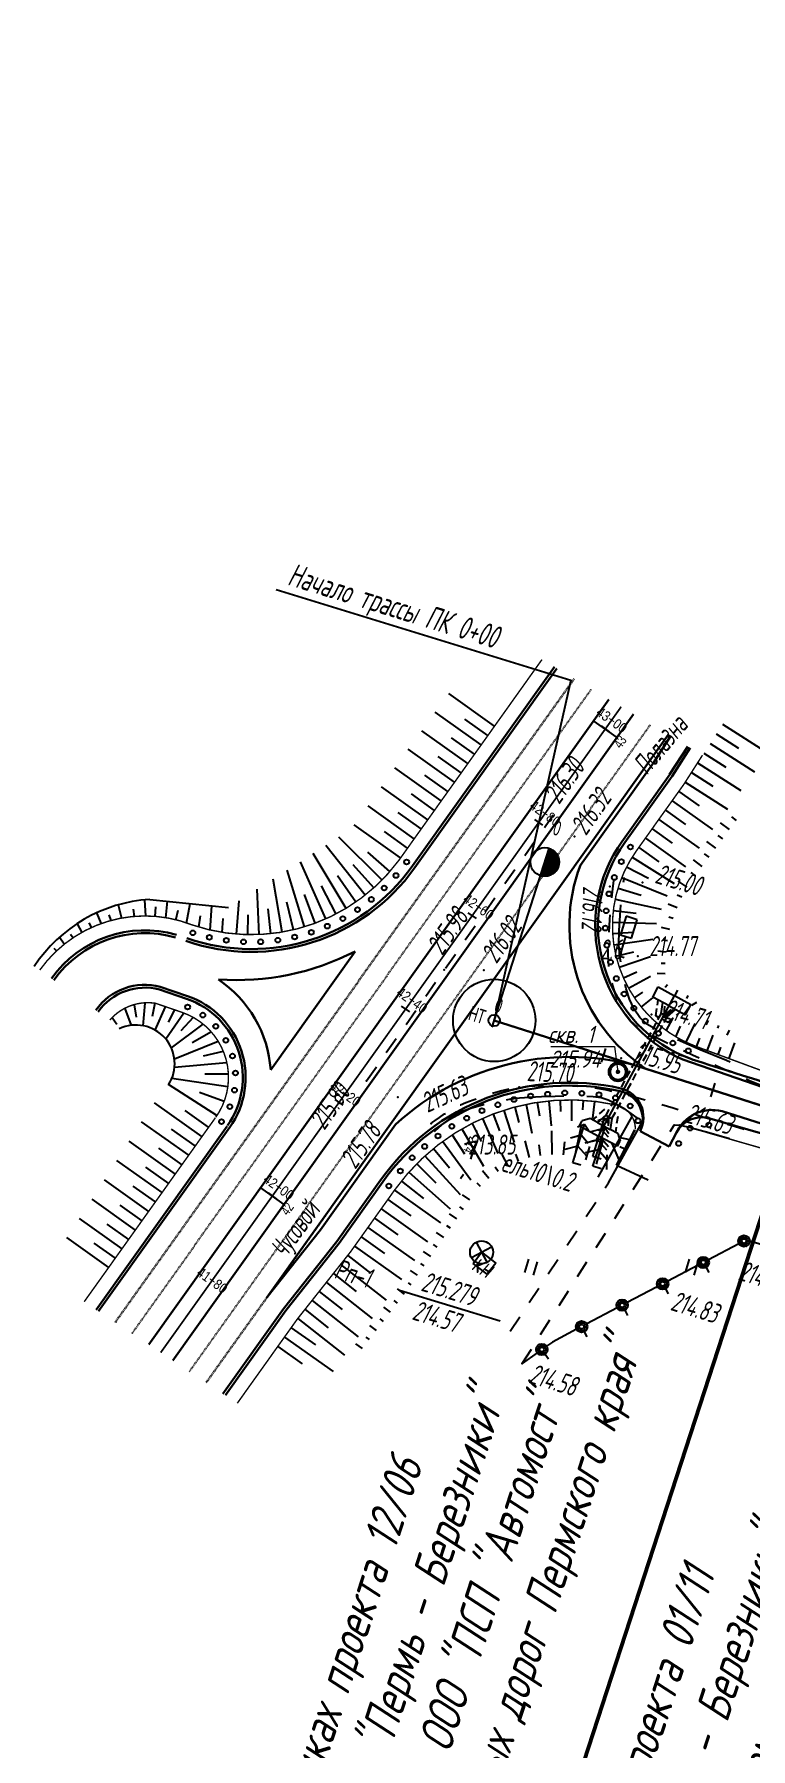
# Model space of a CAD drawing. Header units: millimetres. Extents: x -1799 to 6962, y -1020 to 4121.
# Drawn here: x -1799.1 to -1674.3, y 3821.6 to 4120.6 of the extents above; entities that cross this region are included whole.
import ezdxf
from ezdxf.enums import TextEntityAlignment as Align

# ---------------------------------------------------------------- set-up
doc = ezdxf.new("R2010")
doc.units = ezdxf.units.MM
for name, pattern in [('CONTI', [0]), ('HIDDEN', [9.525, 6.35, -3.175]), ('STRIHSMALL', [1, 0.5, -0.5])]:
    doc.linetypes.add(name, pattern=pattern)
for name, color, linetype in [('GOR_BDEFAULT', 212, 'CONTI'), ('NAD_MDEFAULT', 7, 'CONTI'), ('PI_OTDEFAULT', 172, 'CONTI'), ('PI_TTDEFAULT', 5, 'CONTI'), ('SIT_LDEFAULT', 7, 'CONTI'), ('USLZNDEFAULT', 7, 'CONTI'), ('ZAPSKDEFAULT', 7, 'CONTI'), ('КОПИЯ_ОСЬ_ТАНГЕНСЫ', 1, 'Continuous'), ('невидимые отметк', 4, 'Continuous'), ('оbустройство', 7, 'Continuous'), ('ОСЬ', 14, 'CONTI'), ('ОСЬ_ВЕРХ_ПОКРЫТИЯ_КИЛОМЕТЫ', 1, 'Continuous'), ('ОСЬ_ВЕРХ_ПОКРЫТИЯ_ПИКЕТЫ', 1, 'Continuous'), ('ОСЬ_ВЕРХ_ПОКРЫТИЯ_ТАНГЕНСЫ', 1, 'Continuous'), ('ОТКОСЫ', 7, 'Continuous'), ('ПК МЕТКА', 7, 'Continuous'), ('ПРОЕКТ ПОЛОСЫ', 5, 'STRIHSMALL'), ('тру', 233, 'CONTI')]:
    doc.layers.add(name, color=color, linetype=linetype)
for name, color, linetype, lineweight in [('геология', 7, 'Continuous', 20), ('КРОМКА ПР ЧАСТИ', 20, 'Continuous', 30), ('ОБОЧИНА', 246, 'Continuous', 30), ('ОСЬ_ВЕРХ_ПОКРЫТИЯ_ГРАНИЦЫ_ПОЛОС', 7, 'Continuous', 30), ('ОСЬ_ВЕРХ_ПОКРЫТИЯ_ОСЬ', 1, 'Continuous', 30)]:
    doc.layers.add(name, color=color, linetype=linetype, lineweight=lineweight)
doc.styles.add('eskd', font='spds.shx', dxfattribs={"width": 1.2, "oblique": 15})
doc.styles.add('SHRFT', font='TXT', dxfattribs={"width": 3.5})
doc.styles.get("Standard").update_dxf_attribs({"font": 'arial.ttf'})
doc.styles.add('ГОСТ', font='', dxfattribs={"oblique": 15, "height": 4})
doc.styles.get('ГОСТ').set_extended_font_data('GOST type A')

# ---------------------------------------------------------------- blocks, each defined once
blk = doc.blocks.new('BL_2011')
at = {"color": 0}
for p, q in [((0, 0), (0, 2.4)), ((1.6, 0), (1.6, 2.4))]:
    blk.add_line(p, q, dxfattribs=at)
blk = doc.blocks.new('BL_7')
at = {"color": 0}
for p, q in [((-1.4, 1.4), (1.4, -1.4)), ((-1.4, -1.4), (1.4, 1.4))]:
    blk.add_line(p, q, dxfattribs=at)
blk.add_circle((0, 0), 2, dxfattribs=at)
blk = doc.blocks.new('BL_105')
at = {"color": 0}
for p, q in [((0, 7), (-1, 6.2)), ((0, 5), (0, 7)), ((1, 6.2), (0, 7)), ((0, 3), (-2, 1.8)), ((0, 5), (-1.6, 4)), ((0, 3), (0, 5)), ((1.6, 4), (0, 5)), ((0, 0), (0, 3)), ((2, 1.8), (0, 3)), ((1.5, 0), (0, 0))]:
    blk.add_line(p, q, dxfattribs=at)
blk = doc.blocks.new('BL_12')
at = {"color": 0}
for p, q in [((1, 7), (-1, 7)), ((-1, 7), (-1, 3.6)), ((1, 3.6), (1, 7)), ((-1, 3.6), (0, 3.6)), ((0, 0), (0, 3.6)), ((0, 3.6), (1, 3.6)), ((0.8, 0), (0, 0))]:
    blk.add_line(p, q, dxfattribs=at)
blk = doc.blocks.new('lbl_tic')
blk.add_line((0, -0.04165), (0, 0.04165))
blk = doc.blocks.new('22')
at = {"layer": 'оbустройство'}
blk.add_circle((0, 0), 0.426, dxfattribs=at)

msp = doc.modelspace()

# ---------------------------------------------------------------- linework, layer by layer
at = {"color": 1, "linetype": 'CONTI', "lineweight": 50}
msp.add_line((-1747.85, 3682.37, 352.43), (-1605.45, 4120.58, -88.59), dxfattribs=at)
at = {"linetype": 'Continuous'}
msp.add_lwpolyline([(-1757.01, 4023.76), (-1705.63, 4007.95), (-1718.98, 3948.59)], dxfattribs=at)
msp.add_circle((-1718.98, 3948.59), 7.18, dxfattribs=at)
at = {"layer": 'GOR_BDEFAULT', "color": 212, "elevation": 214, "flags": 128}
for points in [[(-1723.08, 3924.4), (-1722.68, 3925.54), (-1722.65, 3925.63), (-1722.61, 3925.73), (-1722.57, 3925.84), (-1722.52, 3925.95), (-1722.47, 3926.06), (-1722.43, 3926.18), (-1722.38, 3926.3), (-1722.33, 3926.42), (-1722.28, 3926.54), (-1722.23, 3926.65), (-1722.19, 3926.76), (-1722.15, 3926.87), (-1722.11, 3926.97), (-1722.08, 3927.06), (-1722.05, 3927.14), (-1722.2, 3927.46), (-1722.69, 3927.35), (-1723.35, 3927.19), (-1723.71, 3927.11), (-1724.19, 3926.97)], [(-1723.08, 3924.4), (-1722.68, 3925.54), (-1722.65, 3925.63), (-1722.61, 3925.73), (-1722.57, 3925.84), (-1722.52, 3925.95), (-1722.47, 3926.06), (-1722.43, 3926.18), (-1722.38, 3926.3), (-1722.33, 3926.42), (-1722.28, 3926.54), (-1722.23, 3926.65), (-1722.19, 3926.76), (-1722.15, 3926.87), (-1722.11, 3926.97), (-1722.08, 3927.06), (-1722.05, 3927.14), (-1722.2, 3927.46), (-1722.69, 3927.35), (-1723.35, 3927.19), (-1723.71, 3927.11), (-1724.19, 3926.97)], [(-1724.84, 3921), (-1724.32, 3921.8)], [(-1724.84, 3921), (-1724.32, 3921.8)]]:
    msp.add_lwpolyline(points, dxfattribs=at)
at = {"layer": 'NAD_MDEFAULT', "color": 0}
msp.add_line((-1735.5, 3901.54), (-1717.93, 3896.17), dxfattribs=at)
at = {"layer": 'PI_TTDEFAULT', "color": 5}
for p in [(-1708.82, 3984.26, 216.3), (-1705.01, 3980.67, 216.32), (-1698.82, 3971.94, 216.12), (-1693.14, 3972.63, 215), (-1693.96, 3959.8, 214.78), (-1727.68, 3957.42, 215.97), (-1720.8, 3957.33, 216.02), (-1691.58, 3949.63, 214.71), (-1696.85, 3942.02, 215.95), (-1741.23, 3938.05, 215.81), (-1735.79, 3935.18, 215.78), (-1714.61, 3936.97, 215.7), (-1729.96, 3930.64, 215.63), (-1722.07, 3929.27, 214.23), (-1687.6, 3930.33, 215.63), (-1675.08, 3910.31, 214.94), (-1690.69, 3902.08, 214.83), (-1714.12, 3888.75, 214.58)]:
    msp.add_point(p, dxfattribs=at)
at = {"layer": 'SIT_LDEFAULT', "color": 7}
for p, q in [((-1710.22, 3982.26), (-1708.82, 3984.26)), ((-1713.67, 3977.36), (-1711.95, 3979.81)), ((-1717.12, 3972.45), (-1715.4, 3974.9)), ((-1698.48, 3969.97), (-1698.26, 3972.06)), ((-1698.26, 3972.06), (-1698.16, 3972.95)), ((-1696.44, 3972.71), (-1696.4, 3972.99)), ((-1696.41, 3972.99), (-1696.34, 3973.54)), ((-1720.57, 3967.54), (-1718.85, 3969.99)), ((-1697.05, 3966.9), (-1696.89, 3968.73)), ((-1724.02, 3962.63), (-1722.3, 3965.08)), ((-1698.96, 3963.99), (-1698.81, 3966.19)), ((-1698.82, 3966.19), (-1698.75, 3966.99)), ((-1697.21, 3964.28), (-1697.05, 3966.9)), ((-1697.24, 3961.81), (-1697.21, 3964.28)), ((-1727.47, 3957.72), (-1725.75, 3960.17)), ((-1699.01, 3958.06), (-1699.13, 3960.16)), ((-1699.12, 3960.16), (-1699.1, 3961)), ((-1697.08, 3959.76), (-1697.24, 3961.81)), ((-1696.93, 3958.75), (-1697.09, 3959.76)), ((-1699.01, 3958), (-1699.02, 3958.06)), ((-1730.91, 3952.8), (-1729.19, 3955.26)), ((-1698.32, 3954.68), (-1698.41, 3955.06)), ((-1697.78, 3952.97), (-1698.31, 3954.68)), ((-1697.46, 3952.22), (-1697.77, 3952.97)), ((-1695.98, 3954.12), (-1696.15, 3954.83)), ((-1695.39, 3952.28), (-1695.98, 3954.12)), ((-1734.35, 3947.88), (-1732.63, 3950.34)), ((-1694.61, 3950.58), (-1695.39, 3952.28)), ((-1693.63, 3949.11), (-1694.61, 3950.58)), ((-1695.23, 3948.5), (-1696.06, 3949.57)), ((-1694.02, 3947.43), (-1695.23, 3948.5)), ((-1693.99, 3947.42), (-1694.02, 3947.44)), ((-1692.39, 3947.94), (-1693.63, 3949.11)), ((-1690.66, 3946.93), (-1692.39, 3947.94)), ((-1737.79, 3942.97), (-1736.07, 3945.43)), ((-1688.71, 3944.56), (-1691.38, 3945.92)), ((-1683.08, 3943.46), (-1687.07, 3945.19)), ((-1684.4, 3942.51), (-1686.01, 3943.28)), ((-1683.29, 3942), (-1684.4, 3942.51)), ((-1678.49, 3941.58), (-1683.08, 3943.46)), ((-1677.85, 3941.32), (-1678.49, 3941.57)), ((-1741.23, 3938.05), (-1739.51, 3940.51)), ((-1679.57, 3940.31), (-1680.56, 3940.76)), ((-1677.82, 3939.55), (-1679.57, 3940.31)), ((-1674.48, 3938.08), (-1675.08, 3938.34)), ((-1672.32, 3937.17), (-1674.48, 3938.08)), ((-1719.27, 3935.91), (-1717.86, 3936.33)), ((-1717.86, 3936.33), (-1716.37, 3936.68)), ((-1716.06, 3934.89), (-1714.55, 3935.08)), ((-1714.55, 3935.09), (-1712.84, 3935.22)), ((-1713.4, 3937.06), (-1712.92, 3937.1)), ((-1712.92, 3937.11), (-1710.92, 3937.21)), ((-1712.84, 3935.21), (-1710.72, 3935.32)), ((-1710.92, 3937.22), (-1710.4, 3937.23)), ((-1710.72, 3935.32), (-1708.37, 3935.4)), ((-1708.37, 3935.39), (-1706.86, 3935.41)), ((-1707.4, 3937.25), (-1706.34, 3937.24)), ((-1706.34, 3937.24), (-1704.4, 3937.14)), ((-1702.86, 3935.36), (-1701.76, 3935.31)), ((-1701.76, 3935.31), (-1700.32, 3935.13)), ((-1701.42, 3936.84), (-1699.38, 3936.5)), ((-1700.32, 3935.13), (-1699.1, 3934.73)), ((-1699.38, 3936.49), (-1698.48, 3936.27)), ((-1695.58, 3935.53), (-1692.69, 3934.74)), ((-1728.54, 3931.67), (-1727.65, 3932.27)), ((-1727.65, 3932.27), (-1727.5, 3932.37)), ((-1726.24, 3931.79), (-1725.31, 3932.39)), ((-1725.31, 3932.39), (-1724.45, 3932.82)), ((-1724.9, 3933.85), (-1724.87, 3933.86)), ((-1724.87, 3933.86), (-1723.91, 3934.25)), ((-1724.45, 3932.82), (-1723.49, 3933.16)), ((-1723.91, 3934.25), (-1722.64, 3934.74)), ((-1723.49, 3933.16), (-1722.26, 3933.53)), ((-1722.64, 3934.74), (-1722.11, 3934.94)), ((-1722.26, 3933.53), (-1720.83, 3933.92)), ((-1720.83, 3933.92), (-1720.75, 3933.94)), ((-1716.84, 3934.76), (-1716.06, 3934.89)), ((-1699.1, 3934.73), (-1697.76, 3934.05)), ((-1697.76, 3934.05), (-1696.42, 3933.23)), ((-1696.42, 3933.23), (-1695.18, 3932.37)), ((-1695.18, 3932.37), (-1694.15, 3931.61)), ((-1689.8, 3933.91), (-1687.77, 3933.33)), ((-1687.77, 3933.33), (-1686.92, 3933.07)), ((-1684.04, 3932.21), (-1682.45, 3931.73)), ((-1729.96, 3930.64), (-1729.77, 3930.78)), ((-1729.77, 3930.78), (-1729.27, 3931.15)), ((-1729.39, 3929.23), (-1729.21, 3929.39)), ((-1729.27, 3931.15), (-1728.54, 3931.67)), ((-1729.21, 3929.39), (-1728.74, 3929.81)), ((-1728.74, 3929.81), (-1728.03, 3930.41)), ((-1728.03, 3930.41), (-1727.17, 3931.1)), ((-1727.17, 3931.1), (-1726.24, 3931.79)), ((-1700.84, 3921.23), (-1694.95, 3931.82)), ((-1699.09, 3920.26), (-1693.2, 3930.85)), ((-1694.15, 3931.61), (-1693.92, 3931.43)), ((-1688.31, 3929.22), (-1687.6, 3930.33)), ((-1687.6, 3930.33), (-1686.74, 3930.35)), ((-1686.74, 3930.35), (-1684.62, 3929.88)), ((-1684.62, 3929.88), (-1681.59, 3929.06)), ((-1682.45, 3931.74), (-1681.17, 3931.35)), ((-1681.59, 3929.06), (-1677.98, 3928.01)), ((-1678.3, 3930.47), (-1676.95, 3930.06)), ((-1676.95, 3930.07), (-1675.43, 3929.6)), ((-1691.53, 3924.16), (-1689.92, 3926.69)), ((-1677.98, 3928.01), (-1677.91, 3927.99)), ((-1699.65, 3919.41), (-1699.09, 3920.26)), ((-1694.76, 3919.1), (-1693.15, 3921.63)), ((-1702.95, 3914.41), (-1701.3, 3916.91)), ((-1697.99, 3914.04), (-1696.38, 3916.57)), ((-1706.26, 3909.4), (-1704.61, 3911.9)), ((-1701.21, 3908.98), (-1699.6, 3911.51)), ((-1722.67, 3906.2), (-1721.18, 3908.17)), ((-1721.18, 3908.17), (-1718.7, 3906.28)), ((-1676.34, 3909.64), (-1681.65, 3906.84)), ((-1674.99, 3909.22), (-1674.98, 3909.2)), ((-1668.81, 3908.37), (-1674.54, 3910.14)), ((-1720.19, 3904.32), (-1722.67, 3906.2)), ((-1718.7, 3906.28), (-1720.19, 3904.32)), ((-1709.57, 3904.39), (-1707.92, 3906.89)), ((-1704.44, 3903.93), (-1702.83, 3906.46)), ((-1683.42, 3905.91), (-1688.73, 3903.12)), ((-1682.07, 3905.5), (-1681.61, 3904.61)), ((-1690.5, 3902.18), (-1690.69, 3902.08)), ((-1712.87, 3899.39), (-1711.22, 3901.89)), ((-1707.67, 3898.87), (-1706.06, 3901.4)), ((-1690.69, 3902.09), (-1695.8, 3899.38)), ((-1689.15, 3901.76), (-1688.68, 3900.88)), ((-1716.18, 3894.38), (-1714.53, 3896.88)), ((-1710.89, 3893.81), (-1709.28, 3896.34)), ((-1697.56, 3898.45), (-1702.87, 3895.65)), ((-1696.21, 3898.04), (-1695.75, 3897.15)), ((-1704.64, 3894.72), (-1708.82, 3892.5)), ((-1703.29, 3894.3), (-1702.82, 3893.41)), ((-1714.12, 3888.75), (-1712.51, 3891.28)), ((-1711.5, 3890.61), (-1714.12, 3888.75)), ((-1710.1, 3890.37), (-1709.52, 3889.56)), ((-1708.82, 3892.5), (-1709.86, 3891.77))]:
    msp.add_line(p, q, dxfattribs=at)
for centre, radius in [((-1675.46, 3910.11), 1), ((-1675.46, 3910.11), 0.7), ((-1675.46, 3910.11), 0.4), ((-1682.54, 3906.38), 1), ((-1682.54, 3906.38), 0.7), ((-1682.54, 3906.38), 0.4), ((-1689.62, 3902.65), 1), ((-1689.62, 3902.65), 0.7), ((-1689.62, 3902.65), 0.4), ((-1696.68, 3898.92), 1), ((-1696.68, 3898.92), 0.7), ((-1696.68, 3898.92), 0.4), ((-1703.75, 3895.18), 1), ((-1703.75, 3895.18), 0.7), ((-1703.75, 3895.18), 0.4), ((-1710.68, 3891.19), 1), ((-1710.68, 3891.19), 0.7), ((-1710.68, 3891.19), 0.4)]:
    msp.add_circle(centre, radius, dxfattribs=at)
at = {"layer": 'геология', "color": 1, "linetype": 'Continuous'}
for p, q in [((-1709.13, 3944.04), (-1698.04, 3944.04)), ((-1698.04, 3944.04), (-1697.42, 3939.62))]:
    msp.add_line(p, q, dxfattribs=at)
at = {"layer": 'геология', "color": 1, "linetype": 'Continuous', "lineweight": 50}
for radius in [1.5, 0.103]:
    msp.add_circle((-1697.42, 3939.62), radius, dxfattribs=at)
at = {"layer": 'КОПИЯ_ОСЬ_ТАНГЕНСЫ'}
msp.add_line((-1718.98, 3948.59), (-1666.75, 3931.93), dxfattribs=at)
msp.add_circle((-1718.98, 3948.59), 1, dxfattribs=at)
at = {"layer": 'КРОМКА ПР ЧАСТИ'}
for p, q in [((-1733.22, 3975.53), (-1708.5, 4010.23)), ((-1687.98, 3991.2), (-1684.83, 3996.13)), ((-1696.24, 3979.61), (-1687.98, 3991.2)), ((-1777.34, 3953.99), (-1772.58, 3952.36)), ((-1765.54, 3930.15), (-1788.35, 3898.14)), ((-1746, 3909.76), (-1738.4, 3920.44)), ((-1755.32, 3897.97), (-1746, 3909.76)), ((-1765.83, 3883.21), (-1755.32, 3897.97))]:
    msp.add_line(p, q, dxfattribs=at)
at = {"layer": 'КРОМКА ПР ЧАСТИ', "color": 0}
for p, q in [((-1693.56, 3929.3), (-1688.51, 3926.62)), ((-1681.43, 3931.51), (-1668.15, 3927.65)), ((-1687.23, 3929.04), (-1688.51, 3926.62))]:
    msp.add_line(p, q, dxfattribs=at)
for centre, radius, start, end in [((-1676.08, 3965.14), 24.82, 144.3295, 250.0526), ((-1705.82, 3897.23), 40, 77.2741, 144.5359), ((-1698.11, 3931.37), 5, 335.56, 77.2741), ((-1682.81, 3926.7), 5, 73.9422, 152.0581)]:
    msp.add_arc(centre, radius, start, end, dxfattribs=at)
at = {"layer": 'КРОМКА ПР ЧАСТИ'}
for centre, radius, start, end in [((-1761.32, 3995.54), 34.5, 251.0258, 324.5359), ((-1779.85, 3944.31), 20, 74.105, 144.5359), ((-1779.85, 3944.31), 10, 75.2225, 144.5359), ((-1777.3, 3938.65), 14.5, 324.5359, 71.0258)]:
    msp.add_arc(centre, radius, start, end, dxfattribs=at)
at = {"layer": 'оbустройство'}
for centre in [(-1695.25, 3978.83), (-1698.06, 3973.53), (-1696.82, 3976.27), (-1698.97, 3970.67), (-1699.48, 3967.7), (-1699.61, 3964.69), (-1699.36, 3961.69), (-1698.72, 3958.75), (-1697.71, 3955.91), (-1696.35, 3953.21), (-1694.65, 3950.73), (-1692.65, 3948.47), (-1690.35, 3946.33), (-1687.86, 3944.64), (-1685.16, 3943.28), (-1715.53, 3934.79), (-1712.63, 3935.41), (-1709.67, 3935.73), (-1706.69, 3935.96), (-1703.71, 3935.88), (-1700.73, 3935.64), (-1697.84, 3935.09), (-1721.12, 3932.85), (-1718.35, 3933.88), (-1695.28, 3933.66), (-1726.36, 3930.12), (-1723.77, 3931.54), (-1693.92, 3931.09), (-1684.84, 3929.79), (-1681.59, 3930.36), (-1731.1, 3926.61), (-1728.79, 3928.44), (-1686.83, 3927.12), (-1733.28, 3924.64), (-1737.35, 3919.72), (-1735.34, 3922.32)]:
    msp.add_circle(centre, 0.426, dxfattribs=at)
at = {"layer": 'ОБОЧИНА'}
msp.add_line((-1697.68, 3923.34), (-1694.45, 3929.5), dxfattribs=at)
at = {"layer": 'ОБОЧИНА', "const_width": 0.25}
for points in [[(-1710.66, 4011.52), (-1712.66, 4008.72), (-1718.46, 4000.57), (-1724.26, 3992.43), (-1735.58, 3976.54)], [(-1773.69, 3965.95), (-1771.73, 3965.28)], [(-1778.15, 3951.63), (-1773.4, 3950)], [(-1683.72, 3944.02), (-1664.97, 3937.1)], [(-1767.58, 3931.6), (-1790.43, 3899.53)], [(-1682.12, 3929.1), (-1668.91, 3925.3)]]:
    msp.add_lwpolyline(points, dxfattribs=at)
for points in [[(-1689.82, 3947.44, -0.399959), (-1694.21, 3978.16), (-1685.91, 3989.8), (-1682.69, 3994.85)], [(-1771.73, 3965.28, 0.327488), (-1735.58, 3976.54)], [(-1773.69, 3965.95, 0.317367), (-1798.18, 3957.37)], [(-1777.94, 3951.57, 0.260121), (-1785.96, 3948.67)], [(-1767.52, 3931.68, 0.501254), (-1773.4, 3950)], [(-1683.71, 3944.01, -0.000003), (-1683.72, 3944.02, -0.078163), (-1689.82, 3947.44)], [(-1697.56, 3933.81, 0.302212), (-1736.36, 3918.98), (-1744, 3908.25), (-1753.32, 3896.47), (-1763.75, 3881.83)], [(-1694.39, 3929.62, 0.34306), (-1697.57, 3933.81)]]:
    msp.add_lwpolyline(points, format="xyb", dxfattribs=at)
at = {"layer": 'ОСЬ', "color": 12, "linetype": 'CONTI'}
for p, q in [((-1697.58, 3997.96), (-1701.66, 4000.86)), ((-1755.6, 3916.51), (-1759.68, 3919.41))]:
    msp.add_line(p, q, dxfattribs=at)
at = {"layer": 'ОСЬ', "color": 5, "lineweight": 30, "const_width": 0.3, "flags": 128}
msp.add_lwpolyline([(-1777.1, 3890.65), (-1696.87, 4003.27)], dxfattribs=at)
at = {"layer": 'ОСЬ', "color": 5, "lineweight": 30, "const_width": 0.3}
msp.add_lwpolyline([(-1777.09, 3890.68), (-1696.86, 4003.3)], dxfattribs=at)
at = {"layer": 'ОСЬ_ВЕРХ_ПОКРЫТИЯ_ГРАНИЦЫ_ПОЛОС', "linetype": 'Continuous'}
msp.add_lwpolyline([(-1684.55, 3941.81), (-1684.46, 3941.78), (-1683.51, 3941.48), (-1682.55, 3941.17), (-1681.6, 3940.87), (-1680.65, 3940.57), (-1679.7, 3940.26), (-1678.75, 3939.96), (-1677.8, 3939.66), (-1676.84, 3939.35), (-1675.89, 3939.05), (-1674.94, 3938.75), (-1673.99, 3938.44), (-1673.04, 3938.14), (-1672.09, 3937.83), (-1671.14, 3937.53), (-1670.18, 3937.23), (-1669.23, 3936.92), (-1668.28, 3936.62), (-1667.33, 3936.32), (-1666.38, 3936.01), (-1665.52, 3935.73)], dxfattribs=at)
at = {"layer": 'ОСЬ_ВЕРХ_ПОКРЫТИЯ_КИЛОМЕТЫ'}
for p, q in [((-1718.98, 3948.59), (-1709.41, 3978.6)), ((-1709.41, 3978.6), (-1710.93, 3973.84)), ((-1709.31, 3978.57), (-1710.83, 3973.81)), ((-1709.22, 3978.54), (-1710.73, 3973.79)), ((-1709.13, 3978.5), (-1710.63, 3973.77)), ((-1709.04, 3978.45), (-1710.54, 3973.75)), ((-1708.95, 3978.4), (-1710.43, 3973.74)), ((-1708.86, 3978.35), (-1710.33, 3973.73)), ((-1708.77, 3978.3), (-1710.23, 3973.72)), ((-1708.68, 3978.24), (-1710.12, 3973.72)), ((-1708.6, 3978.17), (-1710.02, 3973.73)), ((-1708.52, 3978.1), (-1709.91, 3973.74)), ((-1708.44, 3978.03), (-1709.8, 3973.75)), ((-1708.36, 3977.95), (-1709.69, 3973.77)), ((-1708.28, 3977.86), (-1709.58, 3973.79)), ((-1708.2, 3977.77), (-1709.46, 3973.82)), ((-1708.13, 3977.67), (-1709.35, 3973.86)), ((-1708.06, 3977.57), (-1709.23, 3973.91)), ((-1707.99, 3977.45), (-1709.1, 3973.96)), ((-1707.92, 3977.33), (-1708.98, 3974.02)), ((-1707.86, 3977.19), (-1708.85, 3974.1)), ((-1707.81, 3977.04), (-1708.72, 3974.19)), ((-1707.75, 3976.88), (-1708.58, 3974.29)), ((-1707.71, 3976.69), (-1708.43, 3974.42)), ((-1707.68, 3976.46), (-1708.27, 3974.59)), ((-1707.67, 3976.16), (-1708.09, 3974.83)), ((-1707.78, 3975.46), (-1707.78, 3975.46))]:
    msp.add_line(p, q, dxfattribs=at)
msp.add_circle((-1710.17, 3976.22), 2.5, dxfattribs=at)
at = {"layer": 'ОСЬ_ВЕРХ_ПОКРЫТИЯ_ОСЬ'}
msp.add_lwpolyline([(-1718.98, 3948.59), (-1666.75, 3931.93)], dxfattribs=at)
at = {"layer": 'ОСЬ_ВЕРХ_ПОКРЫТИЯ_ПИКЕТЫ'}
for p, q in [((-1719.36, 3947.4), (-1718.6, 3949.79)), ((-1719.36, 3947.4), (-1718.6, 3949.79)), ((-1700.31, 3941.33), (-1699.55, 3943.71)), ((-1681.25, 3935.25), (-1680.49, 3937.63))]:
    msp.add_line(p, q, dxfattribs=at)
at = {"layer": 'ОСЬ_ВЕРХ_ПОКРЫТИЯ_ТАНГЕНСЫ'}
msp.add_line((-1718.98, 3948.59), (-1666.75, 3931.93), dxfattribs=at)
msp.add_circle((-1718.98, 3948.59), 1, dxfattribs=at)
at = {"layer": 'ОТКОСЫ', "color": 26, "linetype": 'CONTI'}
for p, q in [((-1718.92, 3999.9), (-1726.92, 4005.6)), ((-1721.24, 3996.64), (-1729.27, 4002.36)), ((-1720.08, 3998.27), (-1724.09, 4001.13)), ((-1723.56, 3993.38), (-1731.62, 3999.12)), ((-1722.4, 3995.01), (-1726.42, 3997.88)), ((-1680.29, 3998.57), (-1676.39, 3996.08)), ((-1679.21, 4000.26), (-1671.38, 3995.25)), ((-1725.88, 3990.12), (-1733.95, 3995.88)), ((-1682.45, 3995.2), (-1678.63, 3992.76)), ((-1681.37, 3996.89), (-1673.62, 3991.94)), ((-1728.2, 3986.87), (-1736.28, 3992.62)), ((-1724.72, 3991.75), (-1728.75, 3994.63)), ((-1683.53, 3993.52), (-1675.98, 3988.69)), ((-1730.53, 3983.6), (-1738.6, 3989.35)), ((-1727.04, 3988.5), (-1731.08, 3991.37)), ((-1685.68, 3990.15), (-1678.34, 3985.45)), ((-1684.6, 3991.83), (-1680.88, 3989.45)), ((-1732.91, 3980.27), (-1740.97, 3986.03)), ((-1729.37, 3985.23), (-1733.4, 3988.11)), ((-1687.98, 3986.88), (-1680.94, 3981.86)), ((-1686.82, 3988.51), (-1683.29, 3985.99)), ((-1731.69, 3981.98), (-1735.73, 3984.85)), ((-1690.3, 3983.62), (-1683.28, 3978.62)), ((-1689.14, 3985.25), (-1685.63, 3982.74)), ((-1677.96, 3981.87), (-1679.57, 3983.06)), ((-1676.77, 3983.48), (-1677.58, 3984.08)), ((-1735.29, 3976.93), (-1743.36, 3982.7)), ((-1734.07, 3978.64), (-1738.11, 3981.52)), ((-1692.62, 3980.36), (-1685.63, 3975.38)), ((-1691.46, 3981.99), (-1687.96, 3979.49)), ((-1679.15, 3980.26), (-1679.95, 3980.85)), ((-1694.92, 3977.09), (-1687.64, 3972.49)), ((-1693.78, 3978.73), (-1690.3, 3976.25)), ((-1681.53, 3977.05), (-1682.31, 3977.62)), ((-1680.34, 3978.66), (-1681.91, 3979.82)), ((-1695.91, 3975.35), (-1692.08, 3973.39)), ((-1683.91, 3973.83), (-1684.67, 3974.4)), ((-1682.72, 3975.44), (-1684.26, 3976.58)), ((-1697.41, 3971.65), (-1693.39, 3970.42)), ((-1696.74, 3973.53), (-1688.84, 3970.33)), ((-1685.38, 3971.84), (-1686.92, 3972.89)), ((-1784.52, 3968.74), (-1783.96, 3966.41)), ((-1781.93, 3968), (-1781.72, 3966.71)), ((-1779.92, 3969.61), (-1779.75, 3966.79)), ((-1778, 3968.38), (-1778.1, 3966.72)), ((-1775.97, 3969.37), (-1776.29, 3966.5)), ((-1697.91, 3969.71), (-1689.86, 3968.02)), ((-1687.12, 3968.25), (-1688.68, 3968.87)), ((-1686.31, 3970.08), (-1687.11, 3970.46)), ((-1791.69, 3965.45), (-1790.82, 3963.94)), ((-1789.61, 3965.61), (-1789.18, 3964.76)), ((-1788.32, 3967.33), (-1787.48, 3965.46)), ((-1786.16, 3967.03), (-1785.77, 3966)), ((-1774.13, 3967.77), (-1774.52, 3966.04)), ((-1698.38, 3965.74), (-1690.7, 3965.52)), ((-1698.23, 3967.74), (-1694.27, 3967.27)), ((-1687.8, 3966.36), (-1688.57, 3966.61)), ((-1794.74, 3963.11), (-1793.86, 3961.9)), ((-1792.82, 3963.66), (-1792.38, 3962.98)), ((-1698.35, 3963.74), (-1694.7, 3963.96)), ((-1698.14, 3961.76), (-1691.34, 3962.77)), ((-1688.35, 3964.44), (-1689.85, 3964.81)), ((-1688.76, 3962.48), (-1689.5, 3962.61)), ((-1795.71, 3961.21), (-1795.25, 3960.7)), ((-1697.76, 3959.79), (-1694.66, 3960.54)), ((-1697.2, 3957.87), (-1691.73, 3959.72)), ((-1689.04, 3960.5), (-1690.48, 3960.66)), ((-1696.48, 3956.01), (-1694.14, 3957.04)), ((-1695.59, 3954.22), (-1691.77, 3956.33)), ((-1689.18, 3956.7), (-1690.57, 3956.75)), ((-1689.18, 3958.51), (-1689.88, 3958.53)), ((-1694.55, 3952.51), (-1693.08, 3953.5)), ((-1690.41, 3954.86), (-1690.43, 3954.86)), ((-1688.76, 3954.82), (-1689.17, 3954.31)), ((-1687.02, 3953.84), (-1687.54, 3952.87)), ((-1783.35, 3950.69), (-1782.25, 3947.72)), ((-1781.71, 3951.33), (-1781.38, 3949.17)), ((-1779.88, 3951.62), (-1780.24, 3947.67)), ((-1778.14, 3951.6), (-1778.62, 3949.28)), ((-1776.34, 3950.98), (-1778.11, 3946.91)), ((-1774.69, 3950.41), (-1775.82, 3948.29)), ((-1693.36, 3950.9), (-1691.33, 3952.55)), ((-1685.23, 3952.95), (-1685.5, 3952.4)), ((-1683.73, 3951.74), (-1684.63, 3951.2)), ((-1785.57, 3949.07), (-1784.73, 3947.93)), ((-1773.06, 3949.84), (-1776.2, 3945.31)), ((-1769.76, 3947.95), (-1775.27, 3943.81)), ((-1771.46, 3949.1), (-1773.58, 3946.77)), ((-1689, 3946.8), (-1687.87, 3948.92)), ((-1687.33, 3945.7), (-1686.5, 3947.58)), ((-1685.56, 3944.77), (-1683.99, 3948.07)), ((-1683.18, 3949.85), (-1683.44, 3949.6)), ((-1681.67, 3948.57), (-1682.11, 3947.8)), ((-1679.87, 3947.69), (-1680.09, 3947.22)), ((-1767.1, 3944.94), (-1774.71, 3941.81)), ((-1768.27, 3946.57), (-1771.62, 3944.7)), ((-1683.72, 3943.99), (-1683.14, 3945.49)), ((-1681.85, 3943.27), (-1680.8, 3946.02)), ((-1678.05, 3946.87), (-1678.43, 3945.99)), ((-1678.11, 3941.86), (-1677.05, 3944.69)), ((-1765.61, 3941.22), (-1774.7, 3940.37)), ((-1766.19, 3943.15), (-1769.71, 3942.38)), ((-1679.98, 3942.56), (-1679.47, 3943.93)), ((-1765.42, 3936.99), (-1775.16, 3938.48)), ((-1765.32, 3939.23), (-1769.39, 3939.24)), ((-1767.3, 3931.99), (-1775.72, 3937.39)), ((-1766.05, 3934.44), (-1770.32, 3936.04)), ((-1769.91, 3928.32), (-1778.17, 3934.21)), ((-1768.75, 3929.95), (-1772.85, 3932.87)), ((-1719.19, 3932.24), (-1718.08, 3929.31)), ((-1717.31, 3932.9), (-1715.51, 3927.31)), ((-1715.39, 3933.46), (-1714.69, 3930.81)), ((-1713.44, 3933.92), (-1712.41, 3928.94)), ((-1711.47, 3934.27), (-1711.12, 3931.95)), ((-1709.49, 3934.52), (-1709.07, 3930.21)), ((-1707.49, 3934.66), (-1707.41, 3932.68)), ((-1705.5, 3934.7), (-1705.53, 3931.09)), ((-1703.5, 3934.63), (-1703.6, 3932.99)), ((-1701.5, 3934.45), (-1701.85, 3931.52)), ((-1772.23, 3925.06), (-1780.43, 3930.9)), ((-1771.07, 3926.69), (-1775.21, 3929.64)), ((-1724.61, 3929.66), (-1720.86, 3923.18)), ((-1722.85, 3930.61), (-1721.24, 3927.46)), ((-1721.04, 3931.47), (-1718.33, 3925.37)), ((-1708.89, 3925.19), (-1708.97, 3929.31)), ((-1704.92, 3924.81), (-1703.81, 3930.04)), ((-1774.55, 3921.8), (-1782.59, 3927.53)), ((-1773.39, 3923.43), (-1777.45, 3926.32)), ((-1729.54, 3926.25), (-1726.79, 3922.88)), ((-1727.95, 3927.47), (-1723.06, 3920.78)), ((-1726.31, 3928.61), (-1724.15, 3925.3)), ((-1712.85, 3924.66), (-1713.59, 3927.58)), ((-1710.89, 3925.04), (-1711.15, 3926.91)), ((-1706.9, 3925.12), (-1706.68, 3927.43)), ((-1702.99, 3924.29), (-1702.33, 3926.59)), ((-1701.14, 3923.54), (-1699.95, 3927.95)), ((-1697.2, 3924.25), (-1698.41, 3927.11)), ((-1695.34, 3927.79), (-1697.24, 3928.19)), ((-1696.2, 3926.15), (-1697.07, 3926.54)), ((-1776.87, 3918.55), (-1784.75, 3924.16)), ((-1732.49, 3923.56), (-1729.15, 3920.26)), ((-1731.05, 3924.95), (-1724.94, 3918.22)), ((-1716.58, 3923.25), (-1717.59, 3925.21)), ((-1714.76, 3924.06), (-1715.22, 3925.29)), ((-1699.37, 3922.61), (-1699.29, 3925.17)), ((-1779.19, 3915.29), (-1786.92, 3920.79)), ((-1775.71, 3920.17), (-1779.69, 3923.01)), ((-1735.15, 3920.57), (-1731.33, 3917.53)), ((-1733.86, 3922.1), (-1726.67, 3915.71)), ((-1721.35, 3919.65), (-1721.94, 3920.21)), ((-1719.9, 3921.03), (-1721.01, 3922.34)), ((-1718.3, 3922.23), (-1718.81, 3922.98)), ((-1781.51, 3912.03), (-1789.06, 3917.41)), ((-1778.03, 3916.92), (-1781.93, 3919.7)), ((-1737.51, 3917.35), (-1733.5, 3914.49)), ((-1736.35, 3918.98), (-1728.35, 3913.27)), ((-1723.21, 3917.27), (-1724.49, 3918.16)), ((-1723.21, 3917.27), (-1724.49, 3918.16)), ((-1780.35, 3913.66), (-1784.17, 3916.38)), ((-1738.67, 3915.72), (-1730.62, 3909.98)), ((-1725.49, 3913.99), (-1726.76, 3914.87)), ((-1724.35, 3915.63), (-1724.99, 3916.07)), ((-1783.83, 3908.77), (-1791.25, 3914.05)), ((-1782.67, 3910.4), (-1786.41, 3913.06)), ((-1741, 3912.46), (-1732.89, 3906.69)), ((-1739.84, 3914.09), (-1735.8, 3911.21)), ((-1727.77, 3910.7), (-1729.03, 3911.58)), ((-1726.63, 3912.34), (-1727.26, 3912.78)), ((-1786.15, 3905.51), (-1793.46, 3910.72)), ((-1784.99, 3907.14), (-1788.67, 3909.76)), ((-1743.32, 3909.2), (-1735.16, 3903.39)), ((-1742.16, 3910.83), (-1738.09, 3907.93)), ((-1730.05, 3907.41), (-1731.3, 3908.28)), ((-1728.91, 3909.06), (-1729.54, 3909.49)), ((-1745.75, 3906.03), (-1737.84, 3899.77)), ((-1744.51, 3907.6), (-1740.57, 3904.48)), ((-1731.19, 3905.77), (-1731.76, 3906.17)), ((-1748.23, 3902.89), (-1740.25, 3896.59)), ((-1746.99, 3904.46), (-1743.02, 3901.32)), ((-1733.47, 3902.48), (-1733.94, 3902.82)), ((-1732.33, 3904.13), (-1733.57, 3904.99)), ((-1750.71, 3899.75), (-1742.67, 3893.4)), ((-1749.47, 3901.32), (-1745.47, 3898.16)), ((-1735.85, 3899.27), (-1736.44, 3899.73)), ((-1734.63, 3900.86), (-1735.83, 3901.76)), ((-1753.19, 3896.61), (-1745.08, 3890.2)), ((-1751.95, 3898.18), (-1747.92, 3894.99)), ((-1738.29, 3896.1), (-1738.87, 3896.55)), ((-1737.07, 3897.69), (-1738.24, 3898.59)), ((-1755.52, 3893.36), (-1747.05, 3887.33)), ((-1754.36, 3894.99), (-1750.14, 3891.98)), ((-1740.73, 3892.93), (-1741.3, 3893.37)), ((-1739.51, 3894.52), (-1740.65, 3895.4)), ((-1756.68, 3891.73), (-1752.43, 3888.71)), ((-1741.95, 3891.35), (-1743.07, 3892.21))]:
    msp.add_line(p, q, dxfattribs=at)
at = {"layer": 'ОТКОСЫ', "color": 0, "linetype": 'CONTI'}
for p, q in [((-1738.51, 3973.08), (-1746.08, 3980.53)), ((-1744.77, 3968.13), (-1750.55, 3977.68)), ((-1741.49, 3970.41), (-1748.34, 3979.09)), ((-1737.15, 3974.55), (-1741.03, 3977.91)), ((-1752.06, 3964.89), (-1755.06, 3974.81)), ((-1748.31, 3966.28), (-1752.76, 3976.27)), ((-1739.96, 3971.7), (-1743.59, 3975.75)), ((-1759.93, 3963.55), (-1760.27, 3971.48)), ((-1755.95, 3963.97), (-1757.53, 3973.23)), ((-1746.51, 3967.15), (-1749.08, 3972.07)), ((-1743.09, 3969.22), (-1746.27, 3973.8)), ((-1779.02, 3969.68), (-1765.31, 3968.27)), ((-1772.58, 3965.55), (-1771.96, 3968.96)), ((-1768.49, 3964.33), (-1768.2, 3968.57)), ((-1763.92, 3963.62), (-1763.45, 3969.46)), ((-1757.93, 3963.7), (-1758.4, 3968.04)), ((-1753.99, 3964.37), (-1755.13, 3969.2)), ((-1750.17, 3965.53), (-1752.03, 3970.54)), ((-1770.46, 3964.85), (-1770.18, 3966.85)), ((-1766.4, 3963.92), (-1766.21, 3966.39)), ((-1761.93, 3963.52), (-1761.86, 3967.02))]:
    msp.add_line(p, q, dxfattribs=at)
for centre, radius, start, end in [((-1777.4, 3943.73), 26.01, 93.5864, 146.6823), ((-1781.42, 3941.02), 6.76, 327.408, 115.4791)]:
    msp.add_arc(centre, radius, start, end, dxfattribs=at)
at = {"layer": 'ПРОЕКТ ПОЛОСЫ', "linetype": 'CONTI', "lineweight": 30, "ltscale": 0.1}
for p, q in [((-1732.82, 3975.24), (-1708.07, 4009.98)), ((-1779.18, 3892.06), (-1699.02, 4004.58)), ((-1688.41, 3991.47), (-1685.26, 3996.39)), ((-1696.77, 3979.74), (-1688.39, 3991.49)), ((-1777.17, 3954.47), (-1772.42, 3952.83)), ((-1686.12, 3941.75), (-1665.84, 3934.75)), ((-1679.26, 3932.77), (-1667.68, 3929.08)), ((-1787.93, 3897.87), (-1765.07, 3929.95)), ((-1746.41, 3910.05), (-1738.8, 3920.73)), ((-1755.73, 3898.26), (-1746.41, 3910.05)), ((-1766.25, 3883.49), (-1755.73, 3898.26))]:
    msp.add_line(p, q, dxfattribs=at)
at = {"layer": 'ПРОЕКТ ПОЛОСЫ', "lineweight": 30, "ltscale": 0.05}
for p, q in [((-1765.35, 3923.54), (-1705.05, 4008.18)), ((-1785.01, 3895.93), (-1765.35, 3923.54)), ((-1769.17, 3885.42), (-1748.4, 3914.59))]:
    msp.add_line(p, q, dxfattribs=at)
at = {"layer": 'ПРОЕКТ ПОЛОСЫ', "ltscale": 0.1}
for p, q in [((-1762.5, 3921.51), (-1702.04, 4006.38)), ((-1772.09, 3887.36), (-1691.69, 4000.22)), ((-1782.09, 3894), (-1762.5, 3921.51))]:
    msp.add_line(p, q, dxfattribs=at)
at = {"layer": 'ПРОЕКТ ПОЛОСЫ', "linetype": 'Continuous', "lineweight": 30, "ltscale": 0.1}
msp.add_line((-1757.93, 3939.98), (-1743.22, 3960.63), dxfattribs=at)
at = {"layer": 'ПРОЕКТ ПОЛОСЫ', "color": 250, "linetype": 'CONTI'}
msp.add_line((-1728.68, 3942.26), (-1726.67, 3945.09), dxfattribs=at)
at = {"layer": 'ПРОЕКТ ПОЛОСЫ', "linetype": 'CONTI', "lineweight": 30, "ltscale": 0.1}
msp.add_lwpolyline([(-1775.01, 3889.29), (-1694.71, 4002.02)], dxfattribs=at)
at = {"layer": 'ПРОЕКТ ПОЛОСЫ', "linetype": 'Continuous', "lineweight": 30, "ltscale": 0.1}
msp.add_lwpolyline([(-1749.26, 3912.08), (-1758.58, 3900.29), (-1721.46, 3952.39), (-1688.68, 3998.42)], dxfattribs=at)
msp.add_lwpolyline([(-1688.27, 3998.18), (-1691.24, 3993.52), (-1703.96, 3975.68, 0.346691), (-1692.72, 3940.28, 0.264939), (-1736.18, 3930.44), (-1749.26, 3912.08)], format="xyb", dxfattribs=at)
at = {"layer": 'ПРОЕКТ ПОЛОСЫ', "linetype": 'CONTI', "lineweight": 30, "ltscale": 0.1}
msp.add_lwpolyline([(-1679.26, 3932.77, 0.364354), (-1687.35, 3928.82, 0.171318)], format="xyb", dxfattribs=at)
for centre, radius, start, end in [((-1675.88, 3965.11), 25.5, 144.5359, 246.3241), ((-1761.32, 3995.54), 35, 251.0258, 324.5359), ((-1779.85, 3944.31), 19.5, 74.105, 144.5359), ((-1763.83, 4000.58), 44.95, 265.8977, 297.2827), ((-1779.85, 3944.31), 10.5, 75.2225, 144.5359), ((-1778.64, 3938.53), 20.75, 3.9926, 56.0377), ((-1777.3, 3938.65), 15, 324.5359, 71.0258), ((-1705.82, 3897.23), 40.5, 77.2741, 144.5359), ((-1698.21, 3931.67), 5.23, 332.9574, 75.4375)]:
    msp.add_arc(centre, radius, start, end, dxfattribs=at)
at = {"layer": 'тру', "color": 215}
for p, q in [((-1691.35, 3952.66), (-1690.4, 3954.42)), ((-1690.4, 3954.42), (-1687.54, 3952.87)), ((-1688.5, 3951.11), (-1691.35, 3952.66)), ((-1689.9, 3949.79), (-1689.61, 3951.72)), ((-1689.37, 3949.5), (-1689.26, 3951.1)), ((-1689.37, 3949.5), (-1688.09, 3950.47)), ((-1688.84, 3949.22), (-1687.38, 3950.51)), ((-1688.5, 3951.11), (-1685.64, 3949.56)), ((-1684.69, 3951.32), (-1687.54, 3952.87)), ((-1685.64, 3949.56), (-1684.69, 3951.32)), ((-1688.84, 3949.22), (-1689.9, 3949.79)), ((-1699.52, 3932.07), (-1700.97, 3930.78)), ((-1699.52, 3932.07), (-1698.46, 3931.5)), ((-1704.11, 3930.21), (-1703.63, 3931.09)), ((-1704.11, 3930.21), (-1700.82, 3928.42)), ((-1702.28, 3931.49), (-1703.63, 3931.09)), ((-1700.97, 3930.78), (-1702.28, 3931.49)), ((-1700.97, 3930.78), (-1698.75, 3929.57)), ((-1698.99, 3931.79), (-1700.27, 3930.82)), ((-1698.99, 3931.79), (-1699.1, 3930.19)), ((-1698.46, 3931.5), (-1698.75, 3929.57)), ((-1697.44, 3928.86), (-1698.75, 3929.57)), ((-1697.52, 3926.63), (-1700.82, 3928.42)), ((-1697.52, 3926.63), (-1697.04, 3927.51)), ((-1697.44, 3928.86), (-1697.04, 3927.51))]:
    msp.add_line(p, q, dxfattribs=at)
at = {"layer": 'тру', "color": 215, "ltscale": 2}
msp.add_line((-1701.1, 3927.89), (-1687.54, 3952.87), dxfattribs=at)
at = {"layer": 'тру', "color": 215, "linetype": 'HIDDEN', "ltscale": 0.2}
for p, q in [((-1690.83, 3949.39), (-1690.42, 3952.16)), ((-1688.67, 3948.22), (-1686.57, 3950.07)), ((-1689.9, 3949.79), (-1699.52, 3932.07)), ((-1698.46, 3931.5), (-1688.84, 3949.22)), ((-1688.67, 3948.22), (-1690.83, 3949.39)), ((-1699.76, 3933.11), (-1701.85, 3931.26)), ((-1697.46, 3931.86), (-1697.87, 3929.1))]:
    msp.add_line(p, q, dxfattribs=at)
at = {"layer": 'тру', "color": 26, "linetype": 'CONTI'}
for p, q in [((-1704.11, 3930.21), (-1704.11, 3930.21)), ((-1697.69, 3923.32), (-1692.14, 3920.81))]:
    msp.add_line(p, q, dxfattribs=at)

# ---------------------------------------------------------------- block references
at = {"layer": 'USLZNDEFAULT', "color": 7, "rotation": 342.9999999999999}
for name, p in [('BL_12', (-1697.08, 3959.76)), ('BL_105', (-1701.79, 3924.85)), ('BL_105', (-1705.3, 3923.77)), ('BL_105', (-1701.77, 3923.16)), ('BL_7', (-1721.19, 3908.15))]:
    msp.add_blockref(name, p, dxfattribs=at)
at = {"layer": 'ZAPSKDEFAULT', "color": 7, "rotation": 342.9999999999999}
for p in [(-1713.65, 3904.64), (-1685.65, 3904.64)]:
    msp.add_blockref('BL_2011', p, dxfattribs=at)
at = {"layer": 'оbустройство', "color": 0, "linetype": 'CONTI'}
for p, rotation in [((-1736.1, 3973.86), 49.36633800000001), ((-1738.15, 3971.68), 44.196794), ((-1742.8, 3967.91), 33.857706), ((-1740.39, 3969.69), 39.02725), ((-1748.06, 3965.03), 23.518618), ((-1745.37, 3966.35), 28.68816200000001), ((-1771.51, 3963.87), 342.162265), ((-1768.62, 3963.08), 347.33181), ((-1765.67, 3962.55), 352.501354), ((-1762.68, 3962.29), 357.670898), ((-1759.68, 3962.31), 2.840442), ((-1756.7, 3962.59), 8.009986), ((-1753.75, 3963.14), 13.17953), ((-1750.86, 3963.96), 18.349074), ((-1772.41, 3950.93), 158.316916), ((-1769.77, 3949.52), 145.344287), ((-1767.51, 3947.55), 132.371657), ((-1765.76, 3945.12), 119.399028), ((-1764.59, 3942.37), 106.426399), ((-1764.08, 3939.42), 93.45376899999998), ((-1764.24, 3936.43), 80.48114), ((-1765.06, 3933.55), 67.508511)]:
    msp.add_blockref('22', p, dxfattribs=dict(at, rotation=rotation))
for p in [(-1734.25, 3976.23), (-1766.51, 3930.93)]:
    msp.add_blockref('22', p, dxfattribs=at)
at = {"layer": 'ПК МЕТКА', "xscale": 21.008403, "yscale": 21.008403, "zscale": 21.008403, "rotation": 54.535881}
for p in [(-1699.6, 3999.44), (-1711.2, 3983.15), (-1722.81, 3966.87), (-1734.41, 3950.58), (-1746.01, 3934.29), (-1757.62, 3918)]:
    msp.add_blockref('lbl_tic', p, dxfattribs=at)

# ---------------------------------------------------------------- texts
at = {"color": 1, "linetype": 'Continuous', "char_height": 6, "attachment_point": 1, "rotation": 71.9979, "style": 'ГОСТ'}
for s, insert in [('Граница работ по примыканию в рамках проекта 12/06 \\P"Реконструкция автомобильной дороги "Пермь - Березники"\\Pкм 125+780 - км 37+024", выполненного ООО "ПСП "Автомост" \\Pпо заказу ГАУ "Управление автомобильных дорог Пермского края" ', (-1790.62, 3708.15, 327.14)), ('Граница подсчета объемов работ  в рамках проекта 01/11 \\P"Реконструкция автомобильной дороги "Пермь - Березники" - Гари"\\PДобрянского муниципального района", выполняемого ООО "ПСК ФриВэй"', (-1741.2, 3684.5, 327.14))]:
    msp.add_mtext(s, dxfattribs=dict(at, insert=insert))
at = {"layer": 'GOR_BDEFAULT', "color": 212, "style": 'SHRFT', "width": 0.75}
msp.add_text('214', height=1.722, rotation=244.6408, dxfattribs=at).set_placement((-1723.18, 3928.48, 214))
msp.add_text('214', height=1.722, rotation=244.6408, dxfattribs=at).set_placement((-1723.18, 3928.48, 214))
at = {"layer": 'NAD_MDEFAULT', "color": 7, "style": 'eskd', "oblique": 10, "width": 0.8}
for s, height, rotation, p in [('Начало трассы ПК 0+00', 4, 342.8059, (-1755.19, 4024.62)), ('Полазна', 3.5, 50, (-1692.36, 3991.23)), ('ель10\\0.2', 3.5, 343, (-1717.95, 3922.37)), ('Чусовой', 3.5, 54, (-1755.38, 3906.95)), (' Рп-1', 3.5, 343, (-1748.43, 3904.12)), ('кн', 3.5, 328.9792, (-1723.13, 3905.24)), (' 215.279', 3.5, 343, (-1733.3, 3901.92)), (' 214.57', 3.5, 343, (-1734.84, 3896.9))]:
    msp.add_text(s, height=height, rotation=rotation, dxfattribs=at).set_placement(p)
msp.add_text('2.6', height=3.5, dxfattribs=at).set_placement((-1700.53, 3959.22))
at = {"layer": 'PI_OTDEFAULT', "color": 172, "style": 'eskd', "oblique": 10, "width": 0.8}
for s, rotation, p in [('216.30', 55.0224, (-1707.68, 3986.11)), ('216.32', 55.0224, (-1703.01, 3980.66)), ('215.00', 343, (-1691.15, 3972.62)), ('216.12', 268, (-1703.49, 3972.04)), ('215.98', 55.0224, (-1728.07, 3959.76)), ('216.02', 55.0224, (-1718.6, 3958.32)), ('214.71', 344, (-1689.66, 3949.07)), ('215.70', 357.4049, (-1713.36, 3938.02)), ('215.80', 55.0224, (-1748.59, 3929.29)), ('215.63', 24.5413, (-1730.62, 3932.43)), ('215.78', 55.0224, (-1743.19, 3922.48)), ('214.94', 343, (-1676.64, 3903.4)), ('214.83', 343, (-1688.44, 3898.12)), ('214.58', 343, (-1713.14, 3885.42))]:
    msp.add_text(s, height=3.5, rotation=rotation, dxfattribs=at).set_placement(p)
for s, p in [('214.77', (-1691.96, 3959.8)), ('213.85', (-1723.54, 3925.19))]:
    msp.add_text(s, height=3.5, dxfattribs=at).set_placement(p)
at = {"layer": 'геология', "color": 1, "style": 'ГОСТ', "oblique": 15}
for s, p in [('скв. 1', (-1709.62, 3944.64)), ('215.94', (-1709.35, 3940.34))]:
    msp.add_text(s, height=3, rotation=0.1, dxfattribs=at).set_placement(p)
at = {"layer": 'КОПИЯ_ОСЬ_ТАНГЕНСЫ', "width": 0.6}
msp.add_text('НТ', height=2.5, rotation=342.3082, dxfattribs=at).set_placement((-1723.65, 3948.77))
at = {"layer": 'невидимые отметк', "color": 172, "style": 'eskd', "oblique": 10, "width": 0.8}
for s, p in [('215.95', (-1694.93, 3941.46)), ('215.63', (-1685.86, 3930.86))]:
    msp.add_text(s, height=3.5, rotation=344, dxfattribs=at).set_placement(p)
at = {"layer": 'ОСЬ', "color": 12, "style": 'SHRFT', "width": 0.75}
for s, p in [('43', (-1696.92, 3995.88)), ('42', (-1754.94, 3914.43))]:
    msp.add_text(s, height=1.75, rotation=54.5356, dxfattribs=at).set_placement(p)
at = {"layer": 'ОСЬ_ВЕРХ_ПОКРЫТИЯ_КИЛОМЕТЫ', "width": 0.6}
msp.add_text('0', height=2.5, rotation=342.3082, dxfattribs=at).set_placement((-1708.93, 3981.08))
at = {"layer": 'ОСЬ_ВЕРХ_ПОКРЫТИЯ_ПИКЕТЫ', "width": 0.6}
msp.add_text('0', height=2.5, rotation=342.3082, dxfattribs=at).set_placement((-1719.12, 3950.21))
at = {"layer": 'ОСЬ_ВЕРХ_ПОКРЫТИЯ_ТАНГЕНСЫ', "width": 0.6}
msp.add_text('НТ', height=2.5, rotation=342.3082, dxfattribs=at).set_placement((-1723.65, 3948.77))
at = {"layer": 'ПК МЕТКА', "width": 0.85}
for s, p in [('43+00', (-1699.31, 3999.85)), ('42+80', (-1710.91, 3983.56)), ('42+60', (-1722.52, 3967.27)), ('42+40', (-1734.12, 3950.98)), ('42+20', (-1745.72, 3934.69)), ('42+00', (-1757.33, 3918.4)), ('41+80', (-1768.93, 3902.11))]:
    msp.add_text(s, height=1.75, rotation=324.5359, dxfattribs=at).set_placement(p, align=Align.BOTTOM_CENTER)

doc.saveas('drawing.dxf')
